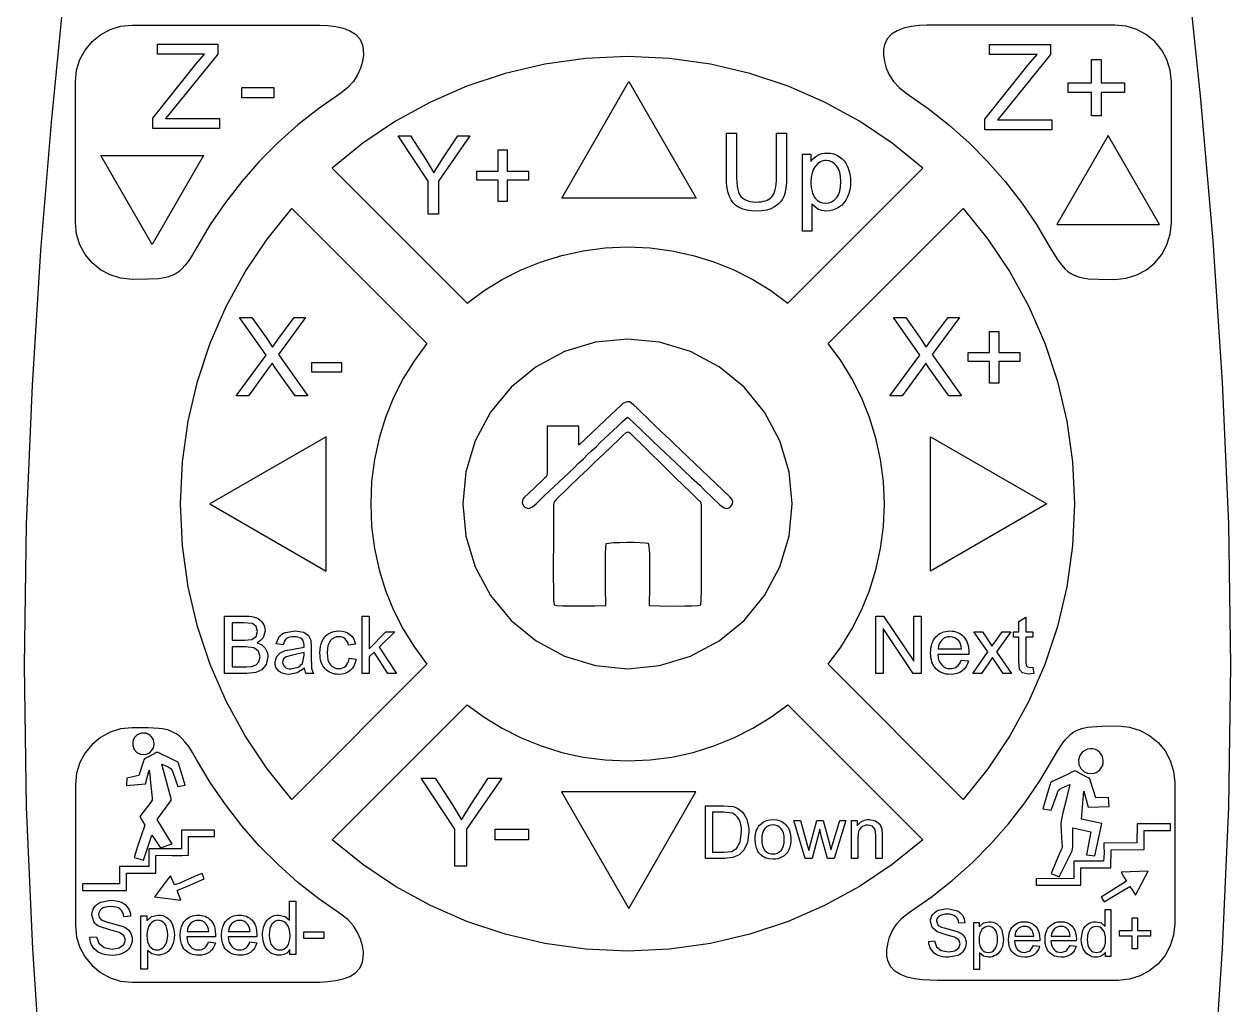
# Model space of a CAD drawing. Extents: x -39 to 30, y -68 to 61.
# Drawn here: x -38.9 to 30.1, y -23.1 to 32.9 of the extents above; entities that cross this region are included whole.
import ezdxf

# ---------------------------------------------------------------- set-up
doc = ezdxf.new("R2010")
doc.units = 0
doc.layers.add('LAYER_1', color=7, linetype='CONTINUOUS')

msp = doc.modelspace()

# ---------------------------------------------------------------- linework, layer by layer
at = {"layer": 'LAYER_1', "color": 250}
for points in [[(29.056, -27.9886), (29.5985, -19.8948), (29.9477, -11.8011), (30.0712, -3.7074), (29.9477, 4.3863), (29.5985, 12.4801), (29.056, 20.5738), (28.3524, 28.6676), (27.5199, 36.7614)], [(-36.7132, 34.1267), (-37.3819, 27.3186), (-37.9861, 20.0048), (-38.4776, 12.3115), (-38.8079, 4.3653), (-38.9288, -3.7074), (-38.8053, -11.8011), (-38.4561, -19.8948), (-37.9136, -27.9886)]]:
    msp.add_lwpolyline(points, dxfattribs=at)
at = {"layer": 'LAYER_1', "color": 140}
for points in [[(-32.761, 18.3622), (-33.4101, 18.4281), (-34.0157, 18.6171), (-34.5644, 18.9159), (-35.0431, 19.3113), (-35.4385, 19.79), (-35.7373, 20.3387), (-35.9263, 20.9442), (-35.9922, 21.5933), (-35.9922, 29.6653), (-35.9263, 30.3144), (-35.7373, 30.9199), (-35.4385, 31.4686), (-35.0431, 31.9473), (-34.5644, 32.3427), (-34.0157, 32.6415), (-33.4101, 32.8305), (-32.761, 32.8964), (-22.4567, 32.8964), (-22.014, 32.8893), (-21.5612, 32.8618), (-21.1153, 32.805), (-20.6932, 32.7096), (-20.3118, 32.5666), (-19.9882, 32.3669), (-19.7391, 32.1014), (-19.5815, 31.7609), (-19.535, 31.4915), (-19.5328, 31.1703), (-19.5815, 30.8125), (-19.6877, 30.4332), (-19.8581, 30.0475), (-20.0994, 29.6706), (-20.418, 29.3176), (-20.8207, 29.0035), (-22.0759, 28.1345), (-23.2735, 27.1918), (-24.4102, 26.1788), (-25.4827, 25.0988), (-26.4877, 23.9549), (-27.422, 22.7506), (-28.2824, 21.4889), (-29.0655, 20.1733), (-29.3028, 19.7669), (-29.5198, 19.4379), (-29.7187, 19.1768), (-29.9023, 18.974), (-30.0729, 18.82), (-30.2332, 18.7053), (-30.3855, 18.6205), (-30.5324, 18.5559), (-30.6777, 18.5036), (-30.8337, 18.4611), (-31.0141, 18.4274), (-31.2326, 18.4017), (-31.8385, 18.371), (-32.761, 18.3622)], [(23.4401, 18.3622), (24.0892, 18.4281), (24.6947, 18.6171), (25.2435, 18.9159), (25.7222, 19.3113), (26.1175, 19.79), (26.4163, 20.3387), (26.6054, 20.9442), (26.6713, 21.5933), (26.6713, 29.6653), (26.6054, 30.3144), (26.4163, 30.9199), (26.1175, 31.4686), (25.7222, 31.9473), (25.2435, 32.3427), (24.6947, 32.6415), (24.0892, 32.8305), (23.4401, 32.8964), (13.1358, 32.8964), (12.693, 32.8893), (12.2402, 32.8618), (11.7943, 32.805), (11.3723, 32.7096), (10.9909, 32.5666), (10.6672, 32.3669), (10.4182, 32.1014), (10.2606, 31.7609), (10.2141, 31.4915), (10.2119, 31.1703), (10.2605, 30.8125), (10.3668, 30.4332), (10.5372, 30.0475), (10.7784, 29.6706), (11.0971, 29.3176), (11.4998, 29.0035), (12.755, 28.1345), (13.9526, 27.1918), (15.0893, 26.1788), (16.1618, 25.0988), (17.1668, 23.9549), (18.1011, 22.7506), (18.9615, 21.4889), (19.7446, 20.1733), (19.9819, 19.7669), (20.1989, 19.4379), (20.3978, 19.1768), (20.5814, 18.974), (20.752, 18.82), (20.9123, 18.7053), (21.0646, 18.6205), (21.2115, 18.5559), (21.3568, 18.5036), (21.5128, 18.4611), (21.6932, 18.4274), (21.9117, 18.4017), (22.5176, 18.371), (23.4401, 18.3622)], [(4.7391, 17.0072), (12.4586, 24.7267), (10.7055, 26.1388), (8.8304, 27.3949), (6.8432, 28.4848), (4.7538, 29.3988), (2.5721, 30.127), (0.3081, 30.6593), (-2.0284, 30.986), (-4.4275, 31.0971), (-6.8266, 30.986), (-9.1631, 30.6593), (-11.4271, 30.127), (-13.6088, 29.3988), (-15.6981, 28.4848), (-17.6853, 27.3949), (-19.5605, 26.1388), (-21.3136, 24.7267), (-13.5941, 17.0072), (-12.6211, 17.7222), (-11.5896, 18.3568), (-10.504, 18.9065), (-9.369, 19.3666), (-8.1893, 19.7325), (-6.9693, 19.9995), (-5.7139, 20.1631), (-4.4275, 20.2187), (-3.1411, 20.1631), (-1.8857, 19.9995), (-0.6658, 19.7324), (0.514, 19.3666), (1.6489, 18.9065), (2.7345, 18.3568), (3.7661, 17.7222), (4.7391, 17.0072)], [(-23.6213, 22.4191), (-15.9018, 14.6996), (-16.6167, 13.7266), (-17.2514, 12.695), (-17.801, 11.6094), (-18.2611, 10.4744), (-18.627, 9.2947), (-18.8941, 8.0748), (-19.0577, 6.8194), (-19.1133, 5.533), (-19.0577, 4.2466), (-18.8941, 2.9912), (-18.627, 1.7712), (-18.2612, 0.5915), (-17.8011, -0.5435), (-17.2514, -1.6291), (-16.6168, -2.6606), (-15.9018, -3.6336), (-23.6213, -11.3532), (-25.0334, -9.6), (-26.2895, -7.7249), (-27.3794, -5.7377), (-28.2934, -3.6483), (-29.0216, -1.4666), (-29.5539, 0.7974), (-29.8806, 3.1339), (-29.9917, 5.533), (-29.8806, 7.932), (-29.5539, 10.2685), (-29.0216, 12.5325), (-28.2934, 14.7142), (-27.3794, 16.8036), (-26.2895, 18.7908), (-25.0334, 20.666), (-23.6213, 22.4191)], [(7.0467, 14.6996), (14.7662, 22.4191), (16.1784, 20.666), (17.4344, 18.7908), (18.5244, 16.8036), (19.4384, 14.7142), (20.1665, 12.5326), (20.6988, 10.2686), (21.0255, 7.9321), (21.1366, 5.533), (21.0255, 3.1339), (20.6988, 0.7974), (20.1665, -1.4666), (19.4384, -3.6483), (18.5244, -5.7377), (17.4344, -7.7249), (16.1784, -9.6001), (14.7662, -11.3532), (7.0467, -3.6336), (7.7617, -2.6606), (8.3963, -1.6291), (8.946, -0.5435), (9.4061, 0.5915), (9.7719, 1.7712), (10.039, 2.9912), (10.2026, 4.2466), (10.2582, 5.533), (10.2026, 6.8194), (10.039, 8.0748), (9.772, 9.2947), (9.4061, 10.4744), (8.946, 11.6094), (8.3963, 12.695), (7.7617, 13.7266), (7.0467, 14.6996)], [(-21.3136, -13.6608), (-13.5941, -5.9413), (-12.6211, -6.6563), (-11.5896, -7.2909), (-10.504, -7.8406), (-9.369, -8.3007), (-8.1893, -8.6665), (-6.9693, -8.9336), (-5.7139, -9.0972), (-4.4275, -9.1528), (-3.1411, -9.0972), (-1.8857, -8.9336), (-0.6658, -8.6665), (0.514, -8.3007), (1.6489, -7.8406), (2.7345, -7.2909), (3.7661, -6.6563), (4.7391, -5.9413), (12.4586, -13.6608), (10.7055, -15.0729), (8.8303, -16.329), (6.8431, -17.4189), (4.7538, -18.3329), (2.5721, -19.0611), (0.3081, -19.5934), (-2.0284, -19.9201), (-4.4275, -20.0312), (-6.8266, -19.9201), (-9.1631, -19.5934), (-11.4271, -19.0611), (-13.6088, -18.3329), (-15.6982, -17.4189), (-17.6854, -16.329), (-19.5605, -15.0729), (-21.3136, -13.6608)]]:
    msp.add_lwpolyline(points, close=True, dxfattribs=at)
at = {"layer": 'LAYER_1'}
for points in [[(-31.5773, 26.9839), (-31.5773, 27.5728), (-29.1091, 30.6626), (-28.6076, 31.2381), (-31.2946, 31.2381), (-31.2946, 31.8036), (-27.8481, 31.8036), (-27.8481, 31.2381), (-30.5552, 27.8948), (-30.8447, 27.5493), (-27.7673, 27.5493), (-27.7673, 26.9839), (-31.5773, 26.9839)], [(15.9939, 26.9145), (15.9939, 27.5096), (18.4877, 30.6314), (18.9944, 31.2129), (16.2795, 31.2129), (16.2795, 31.7842), (19.7618, 31.7842), (19.7618, 31.2129), (17.0266, 27.8349), (16.7341, 27.4858), (19.8434, 27.4858), (19.8434, 26.9145), (15.9939, 26.9145)], [(22.0961, 27.7034), (22.0961, 29.0365), (20.7699, 29.0365), (20.7699, 29.5942), (22.0961, 29.5942), (22.0961, 30.9205), (22.6607, 30.9205), (22.6607, 29.5942), (23.9869, 29.5942), (23.9869, 29.0365), (22.6607, 29.0365), (22.6607, 27.7034), (22.0961, 27.7034)], [(-8.1888, 23.0122), (-4.3466, 29.6713), (-0.5074, 23.0122), (-8.1888, 23.0122)], [(-26.4761, 28.7273), (-26.4761, 29.3197), (-24.6452, 29.3197), (-24.6452, 28.7273), (-26.4761, 28.7273)], [(25.9972, 21.4932), (23.0621, 26.5801), (20.1294, 21.4932), (25.9972, 21.4932)], [(-28.6769, 25.4498), (-31.612, 20.3629), (-34.5447, 25.4498), (-28.6769, 25.4498)], [(-21.6514, 9.3736), (-28.3105, 5.5315), (-21.6514, 1.6923), (-21.6514, 9.3736)], [(12.8937, 9.3736), (19.5527, 5.5315), (12.8937, 1.6923), (12.8937, 9.3736)], [(-8.1992, -10.921), (-4.357, -17.58), (-0.5178, -10.921), (-8.1992, -10.921)]]:
    msp.add_lwpolyline(points, close=True, dxfattribs=at)
at = {"layer": 'LAYER_1', "color": 250}
for points in [[(-15.8243, 22.0862), (-15.8243, 23.982), (-17.5493, 26.5611), (-16.8368, 26.5611), (-15.9524, 25.207), (-15.4952, 24.4539), (-15.0004, 25.2424), (-14.1337, 26.5611), (-13.4431, 26.5611), (-15.2306, 23.982), (-15.2306, 22.0862), (-15.8243, 22.0862)], [(4.0885, 26.7192), (4.67, 26.7192), (4.67, 24.1881), (4.6606, 23.8746), (4.6326, 23.5952), (4.5861, 23.3498), (4.5211, 23.1384), (4.4312, 22.9537), (4.3114, 22.7867), (4.1618, 22.6377), (3.9824, 22.5069), (3.7724, 22.4004), (3.5322, 22.3241), (3.2615, 22.2783), (2.9602, 22.263), (2.6672, 22.2762), (2.4019, 22.3159), (2.1646, 22.3822), (1.9553, 22.4752), (1.7736, 22.5933), (1.6201, 22.7349), (1.4947, 22.9002), (1.3973, 23.0894), (1.3242, 23.309), (1.272, 23.5653), (1.2405, 23.8583), (1.23, 24.1881), (1.23, 26.7192), (1.8115, 26.7192), (1.8115, 24.1892), (1.8182, 23.9224), (1.8382, 23.693), (1.8713, 23.5013), (1.9176, 23.3475), (1.9798, 23.2197), (2.0609, 23.1075), (2.1612, 23.0109), (2.2808, 22.9302), (2.4166, 22.8659), (2.5668, 22.82), (2.7314, 22.7925), (2.9102, 22.7833), (3.0637, 22.7878), (3.2057, 22.8015), (3.3364, 22.8242), (3.4556, 22.8559), (3.5634, 22.8967), (3.6598, 22.9465), (3.7447, 23.0053), (3.8182, 23.0731), (3.8816, 23.1541), (3.9366, 23.2518), (3.983, 23.3662), (4.021, 23.4972), (4.0506, 23.6451), (4.0716, 23.8097), (4.0843, 23.991), (4.0885, 24.1892), (4.0885, 26.7192)], [(-11.8296, 22.8112), (-11.8296, 24.0362), (-13.0483, 24.0362), (-13.0483, 24.5487), (-11.8296, 24.5487), (-11.8296, 25.7674), (-11.3108, 25.7674), (-11.3108, 24.5487), (-10.0921, 24.5487), (-10.0921, 24.0362), (-11.3108, 24.0362), (-11.3108, 22.8112), (-11.8296, 22.8112)], [(5.5709, 21.1184), (5.5709, 25.5134), (6.0606, 25.5134), (6.0606, 25.0961), (6.1499, 25.2095), (6.245, 25.3079), (6.3458, 25.3912), (6.4523, 25.4593), (6.5669, 25.5123), (6.6932, 25.5502), (6.8312, 25.5731), (6.9808, 25.5807), (7.1782, 25.5677), (7.3635, 25.5285), (7.5367, 25.4632), (7.698, 25.3715), (7.8438, 25.2566), (7.9705, 25.1201), (8.0783, 24.9621), (8.1673, 24.7829), (8.2363, 24.588), (8.2857, 24.384), (8.3155, 24.1709), (8.3254, 23.9484), (8.3145, 23.7118), (8.2818, 23.487), (8.2272, 23.2741), (8.1509, 23.0731), (8.0537, 22.89), (7.9367, 22.7295), (7.7997, 22.5916), (7.6429, 22.4763), (7.4746, 22.3858), (7.3018, 22.3211), (7.1245, 22.2822), (6.943, 22.2692), (6.8118, 22.2763), (6.6876, 22.2975), (6.5705, 22.3329), (6.4605, 22.3824), (6.1095, 22.6681), (6.1095, 21.1184), (5.5709, 21.1184)], [(6.0606, 23.9055), (6.0761, 23.6201), (6.1224, 23.3745), (6.1572, 23.2666), (6.1996, 23.1687), (6.2497, 23.0807), (6.3075, 23.0027), (6.4379, 22.8747), (6.5814, 22.7832), (6.7378, 22.7282), (6.9073, 22.7099), (7.0799, 22.7288), (7.2394, 22.7857), (7.3859, 22.8803), (7.5194, 23.0129), (7.5793, 23.0938), (7.6311, 23.1851), (7.675, 23.2867), (7.7109, 23.3987), (7.7586, 23.6537), (7.7745, 23.9504), (7.759, 24.2343), (7.7124, 24.48), (7.6774, 24.5886), (7.6346, 24.6877), (7.584, 24.7773), (7.5256, 24.8574), (7.3949, 24.9892), (7.2523, 25.0832), (7.0976, 25.1395), (6.9308, 25.1583), (6.8464, 25.1533), (6.7644, 25.1382), (6.6849, 25.1132), (6.6079, 25.0781), (6.4614, 24.978), (6.3248, 24.838), (6.2628, 24.7532), (6.2091, 24.6593), (6.1636, 24.5564), (6.1265, 24.4445), (6.0771, 24.1932), (6.0606, 23.9055)], [(-26.813, 11.7122), (-25.0839, 14.034), (-26.6068, 16.1871), (-25.9016, 16.1871), (-25.086, 15.0424), (-24.7308, 14.4976), (-24.3745, 14.9965), (-23.4808, 16.1871), (-22.8318, 16.1871), (-24.386, 14.0601), (-22.7131, 11.7122), (-23.4402, 11.7122), (-24.5693, 13.308), (-24.7526, 13.5788), (-24.9672, 13.2643), (-26.1016, 11.7122), (-26.813, 11.7122)], [(10.5658, 11.7122), (12.2949, 14.034), (10.772, 16.1871), (11.4772, 16.1871), (12.2928, 15.0424), (12.648, 14.4976), (13.0043, 14.9965), (13.898, 16.1871), (14.547, 16.1871), (12.9928, 14.0601), (14.6657, 11.7122), (13.9386, 11.7122), (12.8095, 13.308), (12.6262, 13.5788), (12.4116, 13.2643), (11.2772, 11.7122), (10.5658, 11.7122)], [(16.2761, 12.4372), (16.2761, 13.6622), (15.0574, 13.6622), (15.0574, 14.1747), (16.2761, 14.1747), (16.2761, 15.3934), (16.7949, 15.3934), (16.7949, 14.1747), (18.0136, 14.1747), (18.0136, 13.6622), (16.7949, 13.6622), (16.7949, 12.4372), (16.2761, 12.4372)], [(-22.4777, 13.0559), (-22.4777, 13.6059), (-20.7777, 13.6059), (-20.7777, 13.0559), (-22.4777, 13.0559)], [(-27.4706, -4.1586), (-27.4706, -0.8766), (-26.2391, -0.8766), (-26.0605, -0.8828), (-25.9004, -0.9013), (-25.7587, -0.9323), (-25.6355, -0.9759), (-25.5283, -1.0325), (-25.4333, -1.1026), (-25.3507, -1.1861), (-25.2803, -1.283), (-25.2237, -1.3874), (-25.1834, -1.4944), (-25.1592, -1.604), (-25.1512, -1.7162), (-25.265, -2.1119), (-25.329, -2.2003), (-25.4077, -2.2798), (-25.5009, -2.3505), (-25.6088, -2.4122), (-25.4685, -2.4634), (-25.3454, -2.5302), (-25.2396, -2.6124), (-25.1512, -2.7101), (-25.081, -2.8198), (-25.0308, -2.9392), (-25.0007, -3.0682), (-24.9907, -3.2067), (-25.0885, -3.636), (-25.3292, -3.9416), (-25.6882, -4.1036), (-26.2184, -4.1586), (-27.4706, -4.1586)], [(-27.0351, -2.2563), (-26.3254, -2.2563), (-25.9113, -2.2181), (-25.6615, -2.0539), (-25.5775, -1.7666), (-25.6562, -1.4786), (-25.88, -1.3075), (-26.3789, -1.2616), (-27.0351, -1.2616), (-27.0351, -2.2563)], [(-19.6024, -4.1586), (-19.6024, -0.8766), (-19.1991, -0.8766), (-19.1991, -2.746), (-18.2456, -1.7796), (-17.7246, -1.7796), (-18.6322, -2.6635), (-17.6329, -4.1586), (-18.1295, -4.1586), (-18.9195, -2.9431), (-19.1991, -3.2151), (-19.1991, -4.1586), (-19.6024, -4.1586)], [(9.7716, -4.1586), (9.7716, -0.8766), (10.2177, -0.8766), (11.9397, -3.4527), (11.9397, -0.8766), (12.3568, -0.8766), (12.3568, -4.1586), (11.9107, -4.1586), (10.1887, -1.5825), (10.1887, -4.1586), (9.7716, -4.1586)], [(18.7528, -3.7988), (18.8078, -4.1548), (18.5045, -4.1907), (18.1646, -4.1212), (17.995, -3.9386), (17.9461, -3.4619), (17.9461, -2.0913), (17.6481, -2.0913), (17.6481, -1.7796), (17.9461, -1.7796), (17.9461, -1.1914), (18.3495, -0.9492), (18.3495, -1.7796), (18.7528, -1.7796), (18.7528, -2.0913), (18.3495, -2.0913), (18.3495, -3.4848), (18.3709, -3.7071), (18.4396, -3.7858), (18.5771, -3.8148), (18.7528, -3.7988)], [(-22.8914, -3.8607), (-23.3238, -4.1303), (-23.7692, -4.209), (-23.9538, -4.1971), (-24.1158, -4.1614), (-24.2552, -4.1017), (-24.3719, -4.018), (-24.4642, -3.9162), (-24.5301, -3.801), (-24.5696, -3.6724), (-24.5828, -3.5306), (-24.5033, -3.212), (-24.2948, -2.9813), (-24.0045, -2.8492), (-23.6454, -2.7888), (-22.9257, -2.6505), (-22.9234, -2.5459), (-22.9306, -2.4323), (-22.9521, -2.3367), (-22.9879, -2.2592), (-23.038, -2.1998), (-23.1248, -2.1402), (-23.2305, -2.0977), (-23.3549, -2.0723), (-23.498, -2.0638), (-23.6313, -2.0701), (-23.746, -2.0889), (-23.8418, -2.1202), (-23.9189, -2.1639), (-23.9825, -2.2233), (-24.0371, -2.3021), (-24.0828, -2.4001), (-24.1198, -2.5176), (-24.514, -2.4626), (-24.3368, -2.0531), (-24.268, -1.9797), (-24.1855, -1.9154), (-24.0892, -1.86), (-23.9792, -1.8132), (-23.4384, -1.7292), (-22.9418, -1.801), (-22.6614, -1.9813), (-22.5354, -2.2563), (-22.5155, -2.6268), (-22.5155, -3.1616), (-22.4903, -3.8713), (-22.3917, -4.1586), (-22.8134, -4.1586), (-22.8914, -3.8607)], [(-20.342, -3.2877), (-19.9478, -3.3427), (-19.9929, -3.535), (-20.0631, -3.705), (-20.1585, -3.853), (-20.2793, -3.9791), (-20.4205, -4.0798), (-20.5771, -4.1516), (-20.7488, -4.1947), (-20.9356, -4.209), (-21.0544, -4.204), (-21.1672, -4.1891), (-21.274, -4.1642), (-21.3749, -4.1294), (-21.4698, -4.0845), (-21.5588, -4.0298), (-21.6417, -3.9651), (-21.7186, -3.8904), (-21.7882, -3.8065), (-21.8484, -3.714), (-21.8994, -3.6128), (-21.941, -3.5031), (-21.9734, -3.3848), (-21.9965, -3.2579), (-22.0104, -3.1224), (-22.015, -2.9783), (-22.007, -2.7919), (-21.9831, -2.6177), (-21.9432, -2.4555), (-21.8875, -2.3052), (-21.8156, -2.1703), (-21.727, -2.0533), (-21.6216, -1.9544), (-21.4994, -1.8736), (-21.3665, -1.8104), (-21.2277, -1.7653), (-21.0831, -1.7382), (-20.9325, -1.7292), (-20.7481, -1.7414), (-20.581, -1.778), (-20.4315, -1.8391), (-20.2999, -1.9248), (-20.1878, -2.0331), (-20.0978, -2.1619), (-20.03, -2.3112), (-19.9844, -2.4809), (-20.374, -2.5405), (-20.4074, -2.4282), (-20.4516, -2.3307), (-20.5066, -2.248), (-20.5727, -2.1799), (-20.6475, -2.1272), (-20.7297, -2.0895), (-20.8194, -2.0668), (-20.9165, -2.0592), (-21.0618, -2.0728), (-21.1928, -2.1137), (-21.3096, -2.1817), (-21.4123, -2.277), (-21.4955, -2.4021), (-21.555, -2.5586), (-21.5906, -2.7468), (-21.6025, -2.9668), (-21.591, -3.1899), (-21.5567, -3.38), (-21.4994, -3.5374), (-21.4192, -3.662), (-21.3201, -3.7568), (-21.2072, -3.8247), (-21.0805, -3.8654), (-20.9401, -3.879), (-20.8259, -3.87), (-20.7218, -3.8428), (-20.6277, -3.7975), (-20.5436, -3.7338), (-20.4713, -3.6518), (-20.4136, -3.55), (-20.3705, -3.4286), (-20.342, -3.2877)], [(14.6587, -3.3885), (15.0758, -3.4435), (15.0165, -3.6151), (14.9361, -3.7665), (14.8346, -3.8975), (14.7122, -4.0081), (14.5701, -4.0959), (14.4095, -4.1587), (14.2305, -4.1964), (14.033, -4.209), (13.9063, -4.204), (13.7863, -4.189), (13.6731, -4.1639), (13.5666, -4.1288), (13.4668, -4.0837), (13.3738, -4.0286), (13.2875, -3.9634), (13.2079, -3.8882), (13.1365, -3.8042), (13.0746, -3.712), (13.0222, -3.6117), (12.9793, -3.5033), (12.946, -3.3868), (12.9222, -3.2623), (12.9079, -3.1297), (12.9031, -2.989), (12.9079, -2.8436), (12.9223, -2.7065), (12.9463, -2.5778), (12.98, -2.4575), (13.0233, -2.3455), (13.0762, -2.2419), (13.1388, -2.1467), (13.211, -2.06), (13.2909, -1.9824), (13.3766, -1.9152), (13.468, -1.8583), (13.5651, -1.8118), (13.6679, -1.7756), (13.7765, -1.7498), (13.8908, -1.7344), (14.0109, -1.7292), (14.1271, -1.7343), (14.2378, -1.7494), (14.3431, -1.7747), (14.4429, -1.8101), (14.5373, -1.8556), (14.6262, -1.9113), (14.7097, -1.9771), (14.7878, -2.0531), (14.8584, -2.1383), (14.9197, -2.2317), (14.9716, -2.3334), (15.014, -2.4433), (15.0471, -2.5615), (15.0707, -2.6878), (15.0849, -2.8225), (15.0896, -2.9653), (15.0873, -3.0722), (13.3156, -3.0722), (13.338, -3.2563), (13.3823, -3.4176), (13.4487, -3.5559), (13.5372, -3.6712), (13.6426, -3.762), (13.7605, -3.827), (13.8906, -3.866), (14.033, -3.879), (14.1396, -3.8717), (14.2381, -3.8498), (14.3283, -3.8132), (14.4104, -3.7621), (14.4848, -3.6949), (14.5509, -3.6103), (14.6089, -3.5081), (14.6587, -3.3885)], [(13.3386, -2.7422), (14.6633, -2.7422), (14.6438, -2.6015), (14.6119, -2.4797), (14.5677, -2.3766), (14.5113, -2.2922), (14.4083, -2.1904), (14.2909, -2.1175), (14.1591, -2.0738), (14.0131, -2.0592), (13.8801, -2.0708), (13.7581, -2.1056), (13.6471, -2.1637), (13.5471, -2.2449), (13.4636, -2.3456), (13.401, -2.462), (13.3593, -2.5942), (13.3386, -2.7422)], [(15.3104, -4.1586), (16.179, -2.9263), (15.3746, -1.7796), (15.8704, -1.7796), (16.2463, -2.3411), (16.4098, -2.5993), (16.5923, -2.3404), (16.9881, -1.7796), (17.4808, -1.7796), (16.6718, -2.9263), (17.5335, -4.1586), (17.0431, -4.1586), (16.5511, -3.4252), (16.4388, -3.2487), (15.8032, -4.1586), (15.3104, -4.1586)], [(-27.0351, -3.7736), (-26.2177, -3.7736), (-25.9213, -3.7575), (-25.6707, -3.6681), (-25.5049, -3.4848), (-25.44, -3.2075), (-25.5347, -2.8874), (-25.796, -2.6964), (-26.2757, -2.6414), (-27.0351, -2.6414), (-27.0351, -3.7736)], [(-22.9234, -2.9668), (-23.5835, -3.1181), (-23.9365, -3.1983), (-24.0954, -3.3282), (-24.1519, -3.5192), (-24.1443, -3.5957), (-24.1214, -3.6657), (-24.0833, -3.7291), (-24.0297, -3.7858), (-23.9613, -3.8325), (-23.879, -3.8659), (-23.7825, -3.886), (-23.6721, -3.8927), (-23.2573, -3.7911), (-23.1727, -3.736), (-23.0999, -3.6715), (-23.0392, -3.5977), (-22.9907, -3.5146), (-22.9257, -3.1135), (-22.9234, -2.9668)], [(-14.2949, -15.1763), (-14.2949, -13.0456), (-16.2336, -10.147), (-15.4328, -10.147), (-14.4389, -11.6689), (-13.925, -12.5153), (-13.3689, -11.6291), (-12.3949, -10.147), (-11.6187, -10.147), (-13.6276, -13.0456), (-13.6276, -15.1763), (-14.2949, -15.1763)], [(0.0244, -14.7292), (0.0244, -11.7249), (1.0594, -11.7249), (1.5944, -11.7676), (1.7187, -11.8035), (1.8335, -11.8515), (1.9389, -11.9113), (2.0349, -11.983), (2.1464, -12.0906), (2.2427, -12.2119), (2.3239, -12.3471), (2.3902, -12.4963), (2.442, -12.6582), (2.4789, -12.8313), (2.501, -13.0156), (2.5084, -13.211), (2.4286, -13.8173), (2.2237, -14.2551), (1.9496, -14.5271), (1.5916, -14.6781), (1.1083, -14.7292), (0.0244, -14.7292)], [(0.423, -14.3767), (1.0636, -14.3767), (1.5293, -14.3215), (1.7986, -14.1656), (2.0181, -13.7844), (2.0972, -13.2047), (2.0875, -12.9823), (2.0585, -12.7872), (2.0101, -12.6193), (1.9426, -12.4788), (1.8613, -12.3624), (1.7716, -12.2669), (1.6735, -12.1924), (1.5671, -12.1389), (1.0531, -12.0774), (0.423, -12.0774), (0.423, -14.3767)], [(-11.9956, -13.6661), (-11.9956, -13.048), (-10.0851, -13.048), (-10.0851, -13.6661), (-11.9956, -13.6661)], [(2.8699, -13.6404), (2.8751, -13.4945), (2.8909, -13.3583), (2.9171, -13.232), (2.9539, -13.1154), (3.0012, -13.0085), (3.059, -12.9114), (3.1273, -12.8241), (3.2062, -12.7466), (3.3541, -12.6411), (3.5176, -12.5657), (3.6966, -12.5205), (3.8909, -12.5054), (4.1047, -12.5238), (4.2983, -12.5788), (4.3875, -12.6201), (4.4716, -12.6706), (4.5506, -12.7303), (4.6245, -12.7991), (4.6911, -12.8758), (4.7489, -12.9596), (4.7978, -13.0504), (4.8379, -13.1482), (4.8913, -13.3649), (4.9091, -13.6096), (4.9012, -13.8081), (4.8776, -13.9842), (4.8383, -14.1378), (4.7832, -14.269), (4.7131, -14.3825), (4.6285, -14.4825), (4.5295, -14.5692), (4.4161, -14.6425), (4.2931, -14.7007), (4.1645, -14.7423), (4.0304, -14.7671), (3.8909, -14.7754), (3.6732, -14.7571), (3.4775, -14.7024), (3.3879, -14.6613), (3.3037, -14.611), (3.225, -14.5516), (3.1517, -14.483), (3.0856, -14.4058), (3.0283, -14.3206), (2.9799, -14.2273), (2.9403, -14.1259), (2.8875, -13.8992), (2.8699, -13.6404)], [(3.2475, -13.6411), (3.2589, -13.8367), (3.2931, -14.006), (3.3501, -14.149), (3.43, -14.2656), (3.5276, -14.3564), (3.6368, -14.4214), (3.7579, -14.4603), (3.8909, -14.4733), (4.0225, -14.4603), (4.1427, -14.4213), (4.2515, -14.3561), (4.3489, -14.2649), (4.4288, -14.1469), (4.4858, -14.0016), (4.52, -13.829), (4.5314, -13.6292), (4.5199, -13.44), (4.4854, -13.2752), (4.4279, -13.135), (4.3475, -13.0194), (4.2501, -12.9285), (4.1415, -12.8636), (4.0217, -12.8247), (3.8909, -12.8117), (3.7579, -12.8246), (3.6368, -12.8632), (3.5276, -12.9276), (3.43, -13.018), (3.3501, -13.1344), (3.2931, -13.2771), (3.2589, -13.446), (3.2475, -13.6411)], [(5.7335, -14.7292), (5.0755, -12.5515), (5.4615, -12.5515), (5.8091, -13.8082), (5.9322, -14.276), (6.0447, -13.8271), (6.3895, -12.5515), (6.7678, -12.5515), (7.0958, -13.8159), (7.2028, -14.2306), (7.328, -13.8103), (7.7042, -12.5515), (8.063, -12.5515), (7.3797, -14.7292), (6.9979, -14.7292), (6.6524, -13.4264), (6.565, -13.0536), (6.1245, -14.7292), (5.7335, -14.7292)], [(8.372, -14.7292), (8.372, -12.5515), (8.7035, -12.5515), (8.7035, -12.8606), (8.7666, -12.7773), (8.8364, -12.7051), (8.9129, -12.6441), (8.9961, -12.5941), (9.0859, -12.5553), (9.1823, -12.5276), (9.2854, -12.5109), (9.3951, -12.5054), (9.7567, -12.576), (10.0035, -12.7613), (10.1182, -13.0334), (10.1385, -13.3921), (10.1385, -14.7292), (9.7693, -14.7292), (9.7693, -13.4061), (9.7266, -13.069), (9.5742, -12.8907), (9.3175, -12.8243), (9.2041, -12.8336), (9.0987, -12.8616), (9.0013, -12.9083), (8.9119, -12.9739), (8.8372, -13.0653), (8.7839, -13.1903), (8.7519, -13.349), (8.7413, -13.5411), (8.7413, -14.7292), (8.372, -14.7292)], [(-35.1704, -19.2352), (-34.7921, -19.2012), (-34.6667, -19.5781), (-34.3606, -19.8162), (-33.8936, -19.9069), (-33.4869, -19.8382), (-33.2248, -19.649), (-33.1383, -19.3882), (-33.2212, -19.1388), (-33.4954, -18.9596), (-34.0375, -18.8115), (-34.6249, -18.6216), (-34.7268, -18.5608), (-34.8147, -18.4931), (-34.8886, -18.4186), (-34.9487, -18.3375), (-35.0557, -17.9584), (-35.0475, -17.8445), (-35.0228, -17.7347), (-34.9818, -17.6288), (-34.9246, -17.5269), (-34.8518, -17.4326), (-34.7639, -17.3504), (-34.6609, -17.2803), (-34.5427, -17.2222), (-33.9843, -17.1181), (-33.8202, -17.1249), (-33.6661, -17.1453), (-33.5219, -17.1794), (-33.3877, -17.2272), (-33.2661, -17.2879), (-33.1593, -17.3616), (-33.0673, -17.4483), (-32.9902, -17.5481), (-32.9287, -17.6574), (-32.8833, -17.7739), (-32.854, -17.8974), (-32.8407, -18.0278), (-33.2276, -18.0576), (-33.2523, -17.9224), (-33.2956, -17.8047), (-33.3575, -17.7047), (-33.438, -17.6225), (-33.5386, -17.558), (-33.6606, -17.512), (-33.804, -17.4844), (-33.9687, -17.4752), (-34.1392, -17.4836), (-34.2848, -17.5087), (-34.4057, -17.5505), (-34.5016, -17.6091), (-34.5746, -17.6795), (-34.6269, -17.7569), (-34.6583, -17.8411), (-34.6688, -17.9322), (-34.6614, -18.0104), (-34.6391, -18.0815), (-34.6021, -18.1454), (-34.5505, -18.2021), (-34.4687, -18.2552), (-34.3404, -18.3092), (-34.1652, -18.3639), (-33.9432, -18.419), (-33.2694, -18.6131), (-33.1456, -18.6782), (-33.039, -18.7514), (-32.9496, -18.8329), (-32.8776, -18.9227), (-32.8223, -19.0198), (-32.7829, -19.1241), (-32.7593, -19.2356), (-32.7515, -19.3542), (-32.7601, -19.474), (-32.7861, -19.5899), (-32.8295, -19.7023), (-32.8903, -19.8113), (-32.9674, -19.9126), (-33.0595, -20.002), (-33.1667, -20.0795), (-33.2892, -20.145), (-33.4234, -20.197), (-33.5657, -20.2342), (-33.7163, -20.2566), (-33.8752, -20.264), (-34.073, -20.2564), (-34.2541, -20.2338), (-34.4184, -20.1962), (-34.566, -20.1436), (-34.6981, -20.0759), (-34.8149, -19.9931), (-34.9166, -19.8949), (-35.0032, -19.7815), (-35.0734, -19.6569), (-35.1246, -19.5243), (-35.1569, -19.3838), (-35.1704, -19.2352)], [(-23.7324, -20.213), (-23.7324, -19.9331), (-23.7878, -20.0096), (-23.8495, -20.0759), (-23.9173, -20.1321), (-23.9912, -20.178), (-24.0714, -20.2138), (-24.1577, -20.2393), (-24.2502, -20.2547), (-24.3489, -20.2598), (-24.478, -20.2508), (-24.6017, -20.2236), (-24.72, -20.1782), (-24.8328, -20.1145), (-24.9371, -20.0349), (-25.029, -19.9409), (-25.1085, -19.8325), (-25.1757, -19.7099), (-25.2287, -19.5749), (-25.2666, -19.4303), (-25.2893, -19.276), (-25.2969, -19.1119), (-25.29, -18.951), (-25.2694, -18.7978), (-25.2351, -18.6521), (-25.1871, -18.5139), (-25.125, -18.3877), (-25.0494, -18.2771), (-24.96, -18.1821), (-24.8569, -18.1029), (-24.744, -18.0402), (-24.6244, -17.9955), (-24.4983, -17.9687), (-24.3659, -17.9598), (-24.0109, -18.0441), (-23.7579, -18.2638), (-23.7579, -17.1691), (-23.3838, -17.1691), (-23.3838, -20.213), (-23.7324, -20.213)], [(12.7965, -19.4672), (13.1307, -19.4371), (13.2415, -19.7701), (13.5119, -19.9805), (13.9244, -20.0606), (14.2837, -19.9999), (14.5153, -19.8327), (14.5917, -19.6024), (14.5185, -19.3821), (14.2762, -19.2237), (13.7974, -19.0929), (13.2784, -18.9251), (12.9924, -18.6741), (12.8979, -18.3392), (12.9052, -18.2386), (12.9269, -18.1416), (12.9631, -18.048), (13.0137, -17.958), (13.078, -17.8747), (13.1556, -17.8021), (13.2466, -17.7402), (13.3511, -17.6889), (13.8443, -17.5969), (14.3714, -17.6932), (14.4789, -17.7469), (14.5732, -17.812), (14.6544, -17.8887), (14.7225, -17.9768), (14.7768, -18.0734), (14.8169, -18.1763), (14.8428, -18.2853), (14.8546, -18.4006), (14.5128, -18.4269), (14.491, -18.3074), (14.4527, -18.2035), (14.398, -18.1151), (14.3269, -18.0425), (14.2381, -17.9855), (14.1303, -17.9448), (14.0036, -17.9204), (13.8581, -17.9123), (13.7075, -17.9197), (13.5788, -17.9419), (13.4721, -17.9789), (13.3874, -18.0306), (13.3228, -18.0928), (13.2766, -18.1611), (13.2489, -18.2355), (13.2396, -18.3161), (13.3442, -18.5546), (13.4164, -18.6015), (13.5298, -18.6492), (13.6845, -18.6974), (13.8806, -18.7461), (14.4759, -18.9176), (14.5852, -18.9751), (14.6794, -19.0398), (14.7584, -19.1118), (14.822, -19.1911), (14.8709, -19.2769), (14.9057, -19.3691), (14.9266, -19.4675), (14.9335, -19.5723), (14.9259, -19.6781), (14.9029, -19.7805), (14.8646, -19.8798), (14.8108, -19.9761), (14.7427, -20.0656), (14.6613, -20.1446), (14.5666, -20.213), (14.4584, -20.2709), (13.9407, -20.3761), (13.7659, -20.3694), (13.606, -20.3494), (13.4608, -20.3162), (13.3304, -20.2697), (13.2137, -20.2099), (13.1106, -20.1367), (13.0208, -20.05), (12.9442, -19.9498), (12.8822, -19.8397), (12.837, -19.7226), (12.8085, -19.5984), (12.7965, -19.4672)], [(22.9012, -20.331), (22.9012, -20.0837), (22.8522, -20.1513), (22.7978, -20.2099), (22.7379, -20.2595), (22.6726, -20.3001), (22.6018, -20.3317), (22.5256, -20.3542), (22.4439, -20.3678), (22.3567, -20.3723), (22.2426, -20.3643), (22.1333, -20.3403), (22.0287, -20.3002), (21.9291, -20.244), (21.837, -20.1737), (21.7558, -20.0907), (21.6856, -19.9949), (21.6262, -19.8866), (21.5793, -19.7673), (21.5459, -19.6396), (21.5258, -19.5032), (21.5191, -19.3583), (21.6162, -18.83), (21.671, -18.7185), (21.7379, -18.6207), (21.8168, -18.5368), (21.9079, -18.4669), (22.0076, -18.4115), (22.1132, -18.372), (22.2246, -18.3484), (22.3416, -18.3405), (22.6552, -18.415), (22.8787, -18.609), (22.8787, -17.6419), (23.2092, -17.6419), (23.2092, -20.331), (22.9012, -20.331)], [(-32.2498, -21.059), (-32.2498, -18.0066), (-31.9097, -18.0066), (-31.9097, -18.2964), (-31.6376, -18.0441), (-31.2706, -17.9598), (-31.1335, -17.9688), (-31.0048, -17.996), (-30.8845, -18.0414), (-30.7725, -18.1051), (-30.6713, -18.1849), (-30.5832, -18.2797), (-30.5084, -18.3894), (-30.4466, -18.5139), (-30.3986, -18.6493), (-30.3643, -18.791), (-30.3436, -18.939), (-30.3367, -19.0935), (-30.3443, -19.2578), (-30.367, -19.4139), (-30.4049, -19.5618), (-30.4579, -19.7014), (-30.5254, -19.8286), (-30.6067, -19.94), (-30.7018, -20.0358), (-30.8107, -20.1159), (-30.9276, -20.1788), (-31.0477, -20.2237), (-31.1708, -20.2508), (-31.2968, -20.2598), (-31.632, -20.1811), (-31.8757, -19.9827), (-31.8757, -21.059), (-32.2498, -21.059)], [(-31.9097, -19.1233), (-31.8989, -19.3215), (-31.8667, -19.4921), (-31.8131, -19.635), (-31.7382, -19.7503), (-31.6476, -19.8392), (-31.548, -19.9027), (-31.4393, -19.9409), (-31.3216, -19.9537), (-31.2018, -19.9405), (-31.091, -19.9011), (-30.9892, -19.8353), (-30.8965, -19.7432), (-30.8189, -19.6236), (-30.7635, -19.4753), (-30.7304, -19.2981), (-30.7193, -19.0921), (-30.7301, -18.8949), (-30.7624, -18.7243), (-30.8165, -18.5801), (-30.8922, -18.4622), (-30.983, -18.3707), (-31.082, -18.3054), (-31.1895, -18.2662), (-31.3053, -18.2532), (-31.4209, -18.2671), (-31.5296, -18.3089), (-31.6313, -18.3784), (-31.7262, -18.4756), (-31.8066, -18.5997), (-31.8639, -18.7489), (-31.8983, -18.9234), (-31.9097, -19.1233)], [(-28.3805, -19.4988), (-27.9936, -19.5498), (-28.0486, -19.7089), (-28.1232, -19.8493), (-28.2173, -19.9709), (-28.3309, -20.0734), (-28.4627, -20.1548), (-28.6115, -20.2131), (-28.7776, -20.2481), (-28.9608, -20.2598), (-29.0783, -20.2552), (-29.1895, -20.2412), (-29.2945, -20.218), (-29.3933, -20.1854), (-29.4858, -20.1436), (-29.5721, -20.0924), (-29.6522, -20.032), (-29.726, -19.9622), (-29.7923, -19.8843), (-29.8497, -19.7988), (-29.8983, -19.7058), (-29.938, -19.6052), (-29.991, -19.3817), (-30.0087, -19.1282), (-29.9909, -18.8662), (-29.9374, -18.6352), (-29.8973, -18.5314), (-29.8482, -18.4353), (-29.7902, -18.347), (-29.7232, -18.2666), (-29.6491, -18.1946), (-29.5696, -18.1323), (-29.4849, -18.0795), (-29.3948, -18.0364), (-29.2994, -18.0029), (-29.1987, -17.9789), (-29.0926, -17.9646), (-28.9813, -17.9598), (-28.8736, -17.9645), (-28.7709, -17.9785), (-28.6732, -18.002), (-28.5807, -18.0348), (-28.4931, -18.077), (-28.4106, -18.1287), (-28.3331, -18.1897), (-28.2607, -18.2602), (-28.1952, -18.3392), (-28.1384, -18.4259), (-28.0903, -18.5202), (-28.0509, -18.6222), (-27.9983, -18.8489), (-27.9808, -19.1062), (-27.983, -19.2054), (-29.6261, -19.2054), (-29.6053, -19.3761), (-29.5643, -19.5257), (-29.5027, -19.654), (-29.4206, -19.7609), (-29.3228, -19.8452), (-29.2135, -19.9054), (-29.0928, -19.9416), (-28.9608, -19.9537), (-28.8619, -19.9469), (-28.7706, -19.9266), (-28.6868, -19.8927), (-28.6107, -19.8453), (-28.5418, -19.783), (-28.4805, -19.7045), (-28.4267, -19.6097), (-28.3805, -19.4988)], [(-29.6048, -18.8993), (-28.3762, -18.8993), (-28.3943, -18.7688), (-28.4239, -18.6559), (-28.4649, -18.5603), (-28.5172, -18.482), (-28.6127, -18.3876), (-28.7216, -18.32), (-28.8438, -18.2794), (-28.9792, -18.2659), (-29.1026, -18.2767), (-29.2157, -18.309), (-29.3187, -18.3628), (-29.4114, -18.4381), (-29.4889, -18.5315), (-29.5469, -18.6395), (-29.5856, -18.7621), (-29.6048, -18.8993)], [(-26.0161, -19.4988), (-25.6292, -19.5498), (-25.6842, -19.7089), (-25.7588, -19.8493), (-25.8529, -19.9709), (-25.9665, -20.0734), (-26.0983, -20.1548), (-26.2471, -20.2131), (-26.4132, -20.2481), (-26.5964, -20.2598), (-26.7139, -20.2552), (-26.8251, -20.2412), (-26.9301, -20.218), (-27.0289, -20.1854), (-27.1214, -20.1436), (-27.2077, -20.0924), (-27.2878, -20.032), (-27.3616, -19.9622), (-27.4279, -19.8843), (-27.4853, -19.7988), (-27.5339, -19.7058), (-27.5736, -19.6052), (-27.6266, -19.3817), (-27.6443, -19.1282), (-27.6265, -18.8662), (-27.573, -18.6352), (-27.5329, -18.5314), (-27.4838, -18.4353), (-27.4258, -18.347), (-27.3588, -18.2666), (-27.2847, -18.1946), (-27.2052, -18.1323), (-27.1205, -18.0795), (-27.0304, -18.0364), (-26.935, -18.0029), (-26.8343, -17.9789), (-26.7282, -17.9646), (-26.6169, -17.9598), (-26.5092, -17.9645), (-26.4065, -17.9785), (-26.3088, -18.002), (-26.2163, -18.0348), (-26.1287, -18.077), (-26.0462, -18.1287), (-25.9687, -18.1897), (-25.8963, -18.2602), (-25.8308, -18.3392), (-25.774, -18.4259), (-25.7259, -18.5202), (-25.6865, -18.6222), (-25.6339, -18.8489), (-25.6164, -19.1062), (-25.6186, -19.2054), (-27.2617, -19.2054), (-27.2409, -19.3761), (-27.1999, -19.5257), (-27.1383, -19.654), (-27.0562, -19.7609), (-26.9584, -19.8452), (-26.8491, -19.9054), (-26.7284, -19.9416), (-26.5964, -19.9537), (-26.4975, -19.9469), (-26.4062, -19.9266), (-26.3224, -19.8927), (-26.2463, -19.8453), (-26.1774, -19.783), (-26.1161, -19.7045), (-26.0623, -19.6097), (-26.0161, -19.4988)], [(-27.2404, -18.8993), (-26.0118, -18.8993), (-26.0299, -18.7688), (-26.0595, -18.6559), (-26.1005, -18.5603), (-26.1528, -18.482), (-26.2483, -18.3876), (-26.3572, -18.32), (-26.4794, -18.2794), (-26.6148, -18.2659), (-26.7382, -18.2767), (-26.8513, -18.309), (-26.9543, -18.3628), (-27.047, -18.4381), (-27.1245, -18.5315), (-27.1825, -18.6395), (-27.2212, -18.7621), (-27.2404, -18.8993)], [(-24.9143, -19.1126), (-24.9031, -19.3107), (-24.8696, -19.482), (-24.8136, -19.6267), (-24.735, -19.7446), (-24.6416, -19.8362), (-24.5401, -19.9015), (-24.4304, -19.9407), (-24.3127, -19.9537), (-24.1946, -19.9412), (-24.0858, -19.9038), (-23.986, -19.8413), (-23.8954, -19.7539), (-23.8205, -19.6408), (-23.7669, -19.5015), (-23.7347, -19.3358), (-23.7239, -19.1438), (-23.7348, -18.9334), (-23.7676, -18.7528), (-23.8222, -18.6021), (-23.8989, -18.4813), (-23.9912, -18.3888), (-24.0939, -18.3229), (-24.2067, -18.2834), (-24.3297, -18.2702), (-24.4494, -18.2828), (-24.5588, -18.3208), (-24.658, -18.3841), (-24.7471, -18.4728), (-24.8201, -18.5889), (-24.8724, -18.7342), (-24.9038, -18.9088), (-24.9143, -19.1126)], [(15.3767, -21.0784), (15.3767, -18.3818), (15.6771, -18.3818), (15.6771, -18.6378), (15.9175, -18.415), (16.2417, -18.3405), (16.3628, -18.3485), (16.4765, -18.3725), (16.5828, -18.4126), (16.6818, -18.4688), (16.7712, -18.5393), (16.849, -18.6231), (16.9151, -18.72), (16.9697, -18.83), (17.0667, -19.342), (17.06, -19.4872), (17.04, -19.6251), (17.0065, -19.7557), (16.9597, -19.8791), (16.9001, -19.9914), (16.8282, -20.0899), (16.7442, -20.1745), (16.648, -20.2452), (16.5447, -20.3007), (16.4387, -20.3404), (16.3299, -20.3643), (16.2186, -20.3723), (15.9225, -20.3028), (15.7072, -20.1276), (15.7072, -21.0784), (15.3767, -21.0784)], [(15.6771, -19.3683), (15.6866, -19.5434), (15.7151, -19.6941), (15.7624, -19.8204), (15.8286, -19.9223), (15.9086, -20.0008), (15.9967, -20.0569), (16.0927, -20.0906), (16.1967, -20.1019), (16.3025, -20.0903), (16.4004, -20.0554), (16.4903, -19.9973), (16.5722, -19.916), (16.6408, -19.8104), (16.6897, -19.6793), (16.719, -19.5228), (16.7287, -19.3407), (16.7192, -19.1666), (16.6906, -19.0158), (16.6429, -18.8884), (16.576, -18.7843), (16.4958, -18.7034), (16.4083, -18.6457), (16.3134, -18.6111), (16.2111, -18.5996), (16.109, -18.6119), (16.013, -18.6488), (15.9231, -18.7103), (15.8393, -18.7962), (15.7683, -18.9058), (15.7176, -19.0376), (15.6872, -19.1918), (15.6771, -19.3683)], [(18.795, -19.7), (19.1368, -19.7451), (19.0882, -19.8857), (19.0223, -20.0097), (18.9391, -20.1171), (18.8388, -20.2077), (18.7224, -20.2796), (18.5909, -20.3311), (18.4442, -20.362), (18.2823, -20.3723), (18.0802, -20.3559), (17.9002, -20.3066), (17.7422, -20.2244), (17.6063, -20.1094), (17.5478, -20.0406), (17.497, -19.9651), (17.4541, -19.8829), (17.419, -19.7941), (17.3722, -19.5966), (17.3566, -19.3727), (17.3723, -19.1412), (17.4196, -18.9372), (17.455, -18.8454), (17.4984, -18.7605), (17.5496, -18.6826), (17.6088, -18.6115), (17.7445, -18.4928), (17.899, -18.4082), (18.0722, -18.3574), (18.2642, -18.3405), (18.4501, -18.3571), (18.6182, -18.4068), (18.7684, -18.4897), (18.9008, -18.6059), (18.9587, -18.6757), (19.0089, -18.7522), (19.0513, -18.8355), (19.0861, -18.9256), (19.1325, -19.126), (19.148, -19.3533), (19.1462, -19.4409), (17.6946, -19.4409), (17.7129, -19.5917), (17.7492, -19.7238), (17.8036, -19.8371), (17.8761, -19.9316), (17.9625, -20.006), (18.059, -20.0592), (18.1657, -20.0912), (18.2823, -20.1019), (18.5916, -20.0061), (18.795, -19.7)], [(17.7134, -19.1705), (18.7987, -19.1705), (18.7828, -19.0552), (18.7567, -18.9554), (18.7204, -18.8709), (18.6742, -18.8018), (18.5898, -18.7184), (18.4936, -18.6587), (18.3857, -18.6229), (18.2661, -18.6109), (18.157, -18.6204), (18.0571, -18.6489), (17.9661, -18.6965), (17.8842, -18.763), (17.8158, -18.8455), (17.7645, -18.9409), (17.7304, -19.0492), (17.7134, -19.1705)], [(20.8838, -19.7), (21.2256, -19.7451), (21.177, -19.8857), (21.1111, -20.0097), (21.0279, -20.1171), (20.9276, -20.2077), (20.8112, -20.2796), (20.6797, -20.3311), (20.533, -20.362), (20.3711, -20.3723), (20.169, -20.3559), (19.989, -20.3066), (19.831, -20.2244), (19.6951, -20.1094), (19.6366, -20.0406), (19.5858, -19.9651), (19.5429, -19.8829), (19.5078, -19.7941), (19.461, -19.5966), (19.4454, -19.3727), (19.4611, -19.1412), (19.5084, -18.9372), (19.5438, -18.8454), (19.5872, -18.7605), (19.6384, -18.6826), (19.6976, -18.6115), (19.8333, -18.4928), (19.9878, -18.4082), (20.161, -18.3574), (20.353, -18.3405), (20.5389, -18.3571), (20.707, -18.4068), (20.8572, -18.4897), (20.9896, -18.6059), (21.0475, -18.6757), (21.0977, -18.7522), (21.1401, -18.8355), (21.1749, -18.9256), (21.2213, -19.126), (21.2368, -19.3533), (21.235, -19.4409), (19.7834, -19.4409), (19.8017, -19.5917), (19.838, -19.7238), (19.8924, -19.8371), (19.9649, -19.9316), (20.0513, -20.006), (20.1478, -20.0592), (20.2545, -20.0912), (20.3711, -20.1019), (20.6804, -20.0061), (20.8838, -19.7)], [(19.8022, -19.1705), (20.8875, -19.1705), (20.8716, -19.0552), (20.8455, -18.9554), (20.8092, -18.8709), (20.763, -18.8018), (20.6786, -18.7184), (20.5824, -18.6587), (20.4745, -18.6229), (20.3549, -18.6109), (20.2458, -18.6204), (20.1459, -18.6489), (20.0549, -18.6965), (19.973, -18.763), (19.9046, -18.8455), (19.8533, -18.9409), (19.8192, -19.0492), (19.8022, -19.1705)], [(21.8572, -19.3589), (21.8671, -19.5339), (21.8967, -19.6852), (21.9461, -19.813), (22.0155, -19.9172), (22.098, -19.9981), (22.1877, -20.0558), (22.2846, -20.0904), (22.3886, -20.1019), (22.493, -20.0909), (22.5892, -20.0578), (22.6772, -20.0026), (22.7573, -19.9254), (22.8234, -19.8255), (22.8708, -19.7024), (22.8992, -19.556), (22.9087, -19.3864), (22.8991, -19.2005), (22.8701, -19.041), (22.8218, -18.9078), (22.7541, -18.8012), (22.6726, -18.7195), (22.5819, -18.6612), (22.4822, -18.6262), (22.3736, -18.6146), (22.2678, -18.6258), (22.1712, -18.6593), (22.0835, -18.7153), (22.0049, -18.7937), (21.9404, -18.8962), (21.8942, -19.0246), (21.8665, -19.1788), (21.8572, -19.3589)], [(24.4267, -19.8953), (24.4267, -19.1592), (23.6943, -19.1592), (23.6943, -18.8513), (24.4267, -18.8513), (24.4267, -18.1189), (24.7384, -18.1189), (24.7384, -18.8513), (25.4708, -18.8513), (25.4708, -19.1592), (24.7384, -19.1592), (24.7384, -19.8953), (24.4267, -19.8953)], [(-22.9411, -19.299), (-22.9411, -18.9249), (-21.7848, -18.9249), (-21.7848, -19.299), (-22.9411, -19.299)]]:
    msp.add_lwpolyline(points, close=True, dxfattribs=at)
at = {"layer": 'LAYER_1', "color": 20}
msp.add_lwpolyline([(-4.4275, 14.9524), (-6.2651, 14.7714), (-8.0321, 14.2354), (-9.6606, 13.3649), (-11.088, 12.1935), (-12.2594, 10.7661), (-13.1299, 9.1376), (-13.6659, 7.3706), (-13.8469, 5.533), (-13.6659, 3.6954), (-13.1299, 1.9284), (-12.2594, 0.2999), (-11.088, -1.1275), (-9.6606, -2.2989), (-8.0321, -3.1694), (-6.2651, -3.7054), (-4.4275, -3.8864), (-2.5899, -3.7054), (-0.8229, -3.1694), (0.8056, -2.2989), (2.233, -1.1275), (3.4044, 0.2999), (4.2749, 1.9284), (4.8109, 3.6954), (4.9919, 5.533), (4.8109, 7.3706), (4.2749, 9.1376), (3.4044, 10.7661), (2.233, 12.1935), (0.8056, 13.3649), (-0.8229, 14.2354), (-2.5899, 14.7714)], close=True, dxfattribs=at)
at = {"layer": 'LAYER_1', "color": 7}
for points in [[(-7.2071, 8.8879), (-7.2121, 9.9669), (-9.0241, 9.9681), (-9.0221, 7.28), (-9.0416, 7.1548), (-9.0886, 7.0738), (-9.156, 7.013), (-9.2372, 6.948), (-9.789, 6.4205), (-10.3397, 5.8893), (-10.4061, 5.7977), (-10.4396, 5.6988), (-10.443, 5.5984), (-10.4186, 5.5024), (-10.369, 5.4166), (-10.2968, 5.3468), (-10.2043, 5.299), (-10.0943, 5.2789), (-9.9852, 5.2999), (-9.8651, 5.3631), (-9.7388, 5.4574), (-9.611, 5.5716), (-9.3703, 5.8159), (-9.1812, 6.0075), (-8.6248, 6.5324), (-8.3326, 6.7978), (-7.5031, 7.5738), (-7.2302, 7.8571), (-6.953, 8.1039), (-6.6777, 8.3848), (-6.5053, 8.5482), (-6.3601, 8.6737), (-6.201, 8.8176), (-5.9869, 9.036), (-5.0038, 9.9539), (-4.7123, 10.2455), (-4.4289, 10.4923), (-4.1051, 10.2077), (-3.562, 9.6859), (-2.994, 9.133), (-2.5959, 8.7551), (-1.6802, 7.9027), (-0.7643, 7.0167), (-0.3002, 6.5956), (0.0022, 6.3005), (0.439, 5.8767), (0.8541, 5.4883), (1.0912, 5.2994), (1.2128, 5.2786), (1.3329, 5.298), (1.4411, 5.3516), (1.5266, 5.434), (1.5789, 5.5394), (1.5875, 5.6621), (1.5417, 5.7965), (1.4311, 5.9368), (-1.7776, 8.9846), (-2, 9.2198), (-2.4667, 9.6379), (-2.9149, 10.0747), (-3.2276, 10.3706), (-3.6601, 10.7895), (-3.877, 10.9952), (-4.0709, 11.1718), (-4.2239, 11.2992), (-4.3185, 11.3576), (-4.4422, 11.3678), (-4.5661, 11.3325), (-4.6909, 11.2601), (-4.8174, 11.1589), (-5.079, 10.9038), (-5.3572, 10.6341), (-7.2071, 8.8879)], [(-8.6293, -0.2307), (-8.4555, -0.2645), (-8.136, -0.2858), (-7.7158, -0.2972), (-7.2397, -0.3006), (-6.2995, -0.2932), (-5.6751, -0.2817), (-5.6764, 0.0183), (-5.6797, 0.4636), (-5.6833, 1.0021), (-5.6856, 1.5814), (-5.6848, 2.1494), (-5.6791, 2.654), (-5.6669, 3.0428), (-5.6464, 3.2636), (-5.4925, 3.2953), (-5.2204, 3.3183), (-4.8684, 3.3331), (-4.4745, 3.3397), (-4.0768, 3.3385), (-3.7133, 3.3298), (-3.4222, 3.3138), (-3.2416, 3.2908), (-3.1999, 3.0813), (-3.1757, 2.697), (-3.1651, 2.1913), (-3.1642, 1.618), (-3.1692, 1.0305), (-3.1763, 0.4824), (-3.1817, 0.0274), (-3.1814, -0.281), (-2.5592, -0.2957), (-1.6195, -0.3039), (-1.1433, -0.3), (-0.723, -0.2878), (-0.4037, -0.2649), (-0.2304, -0.2292), (-0.2084, 0.0456), (-0.1953, 0.6109), (-0.1891, 1.376), (-0.1882, 2.2501), (-0.1906, 3.1426), (-0.1945, 3.9626), (-0.1982, 4.6195), (-0.1998, 5.0225), (-0.1973, 5.2911), (-0.1967, 5.4625), (-0.2082, 5.5676), (-0.242, 5.6378), (-0.4172, 5.7976), (-0.804, 6.191), (-1.6969, 7.0339), (-2.1335, 7.4817), (-3.4826, 8.7858), (-4.1464, 9.4317), (-4.2588, 9.551), (-4.3561, 9.6127), (-4.4435, 9.6249), (-4.5259, 9.596), (-4.6957, 9.4475), (-4.9054, 9.233), (-5.8082, 8.3672), (-6.2707, 7.9448), (-6.7122, 7.5022), (-7.1713, 7.0766), (-8.5011, 5.7865), (-8.5729, 5.7131), (-8.6213, 5.6416), (-8.6505, 5.5684), (-8.6648, 5.4902), (-8.666, 5.3041), (-8.6587, 5.0553), (-8.6603, 4.6418), (-8.6641, 3.9799), (-8.6682, 3.1587), (-8.6708, 2.2668), (-8.67, 1.3931), (-8.664, 0.6264), (-8.6511, 0.0555), (-8.6293, -0.2307)], [(-32.2163, -7.569), (-32.473, -7.6686), (-32.6384, -7.8391), (-32.7178, -8.0526), (-32.7165, -8.281), (-32.6395, -8.4964), (-32.4923, -8.6708), (-32.2799, -8.7761), (-32.0076, -8.7845), (-31.8959, -8.7544), (-31.7919, -8.7031), (-31.699, -8.6327), (-31.6201, -8.5454), (-31.5583, -8.4432), (-31.5168, -8.3281), (-31.4987, -8.2023), (-31.507, -8.0678), (-31.5366, -7.9578), (-31.5872, -7.8544), (-31.6569, -7.7612), (-31.7434, -7.6816), (-31.8447, -7.6191), (-31.9587, -7.5771), (-32.0832, -7.5593), (-32.2163, -7.569)], [(-32.3689, -9.9944), (-33.0492, -10.1326), (-33.0811, -10.5496), (-31.9934, -10.4637), (-31.7763, -9.6752), (-31.7371, -9.9297), (-31.6966, -10.4074), (-31.6549, -10.9178), (-31.6123, -11.2705), (-31.6058, -11.3391), (-31.6151, -11.4012), (-31.6388, -11.46), (-31.6756, -11.5191), (-31.7827, -11.6516), (-31.9251, -11.826), (-32.3195, -12.3346), (-32.1539, -12.5978), (-32.0335, -12.8326), (-32.4407, -14.0457), (-32.643, -14.6689), (-32.1056, -14.8222), (-31.6364, -13.3946), (-31.5218, -13.5422), (-31.3756, -13.7665), (-31.2319, -13.9886), (-31.1247, -14.1296), (-30.4711, -13.8993), (-30.6714, -13.5598), (-31.3128, -12.4987), (-30.5921, -11.5178), (-30.5281, -11.4155), (-30.5155, -11.3404), (-30.5385, -11.2534), (-30.5816, -11.1158), (-31.0645, -9.3312), (-30.6998, -9.5011), (-30.5737, -9.5619), (-30.515, -9.6024), (-30.4827, -9.6678), (-30.4358, -9.8036), (-30.1366, -10.6174), (-29.7231, -10.5377), (-29.8922, -9.9715), (-30.0662, -9.4145), (-30.1067, -9.2804), (-30.149, -9.2145), (-30.2455, -9.162), (-30.449, -9.0681), (-31.1934, -8.7194), (-31.2732, -8.6825), (-31.3262, -8.6686), (-31.3782, -8.6806), (-31.4549, -8.7216), (-31.9293, -8.9767), (-32.0004, -9.0122), (-32.0449, -9.0406), (-32.0754, -9.0845), (-32.1044, -9.1666), (-32.3689, -9.9944)], [(21.8756, -8.4866), (21.5968, -8.6306), (21.4282, -8.8441), (21.3611, -9.0963), (21.3871, -9.3562), (21.4975, -9.5926), (21.6838, -9.7748), (21.9372, -9.8716), (22.2494, -9.8522), (22.3666, -9.8093), (22.477, -9.7437), (22.5763, -9.6575), (22.6601, -9.5528), (22.7239, -9.4317), (22.7634, -9.2962), (22.7742, -9.1485), (22.7518, -8.9905), (22.7088, -8.8694), (22.6425, -8.7552), (22.5551, -8.6528), (22.4487, -8.567), (22.3254, -8.5026), (22.1873, -8.4645), (22.0367, -8.4576), (21.8756, -8.4866)], [(19.3194, -11.8838), (19.7931, -11.9661), (20.1334, -11.044), (20.1853, -10.8934), (20.2198, -10.8165), (20.2828, -10.767), (20.4201, -10.6988), (20.8603, -10.4951), (20.5541, -11.7635), (20.4645, -12.1239), (20.403, -12.3911), (20.3658, -12.5975), (20.3492, -12.7757), (20.363, -13.177), (20.4145, -13.855), (20.4222, -14.0407), (20.4056, -14.1532), (20.3554, -14.2736), (20.2622, -14.4831), (19.7882, -15.5936), (20.2578, -15.7734), (21.0029, -14.2943), (21.0307, -14.0631), (21.0383, -13.6592), (21.0359, -13.2446), (21.0334, -12.9814), (22.065, -13.2143), (21.8099, -14.5304), (22.2835, -14.5787), (22.6989, -12.7277), (21.5383, -12.4884), (21.6618, -10.881), (21.9211, -11.7942), (23.1206, -11.7629), (23.0736, -11.2524), (22.3583, -11.257), (22.052, -10.3068), (22.0188, -10.2108), (21.9857, -10.1613), (21.9338, -10.1294), (21.8438, -10.0857), (21.3003, -9.7941), (21.2359, -9.7604), (21.1871, -9.7405), (21.1452, -9.7348), (21.1011, -9.7434), (20.9706, -9.8044), (20.724, -9.9253), (19.8617, -10.3263), (19.7977, -10.361), (19.7654, -10.4027), (19.7425, -10.4744), (19.7071, -10.5994), (19.3194, -11.8838)], [(-29.9341, -14.1804), (-31.7895, -14.1824), (-31.7931, -15.1941), (-33.4806, -15.1951), (-33.4816, -16.1775), (-35.5952, -16.1835), (-35.5991, -16.5517), (-33.0785, -16.5536), (-33.0782, -15.5675), (-31.3933, -15.5663), (-31.3901, -14.5636), (-31.0364, -14.5448), (-30.4742, -14.5538), (-29.9055, -14.5634), (-29.5322, -14.5464), (-29.5302, -13.4794), (-28.0529, -13.478), (-28.0525, -13.113), (-29.9293, -13.1074), (-29.9341, -14.1804)], [(24.703, -13.8435), (22.81, -13.8457), (22.8126, -14.0756), (22.8173, -14.386), (22.8152, -14.6845), (22.7973, -14.8789), (21.0874, -14.8783), (21.0872, -15.8811), (18.9325, -15.886), (18.9308, -16.263), (21.4942, -16.2629), (21.4984, -15.2583), (23.2134, -15.2561), (23.22, -14.2275), (25.1123, -14.2234), (25.1145, -13.1308), (26.6201, -13.128), (26.6204, -12.7521), (24.7078, -12.7512), (24.703, -13.8435)], [(-30.3289, -16.2412), (-30.5594, -15.7121), (-30.6714, -15.8515), (-31.4667, -16.9121), (-30.7189, -17.0176), (-29.9625, -17.1072), (-30.1838, -16.5672), (-29.4171, -16.2316), (-28.6391, -15.8908), (-28.7567, -15.5969), (-29.0472, -15.7049), (-29.5355, -15.9181), (-30.0275, -16.1317), (-30.3289, -16.2412)], [(23.8021, -15.502), (23.9406, -15.7555), (24.1006, -16.0211), (22.6562, -16.9312), (22.8229, -17.2128), (23.5562, -16.7728), (24.2913, -16.3224), (24.4601, -16.5823), (24.6244, -16.8166), (25.3458, -15.4541), (23.8021, -15.502)]]:
    msp.add_lwpolyline(points, close=True, dxfattribs=at)
at = {"layer": 'LAYER_1', "color": 1}
msp.add_lwpolyline([(-32.761, -7.2643), (-33.4101, -7.3302), (-34.0157, -7.5192), (-34.5644, -7.818), (-35.0431, -8.2134), (-35.4385, -8.6921), (-35.7373, -9.2408), (-35.9263, -9.8463), (-35.9922, -10.4954), (-35.9922, -18.5673), (-35.9263, -19.2164), (-35.7373, -19.822), (-35.4385, -20.3707), (-35.0431, -20.8493), (-34.5644, -21.2447), (-34.0157, -21.5435), (-33.4101, -21.7325), (-32.761, -21.7984), (-22.4567, -21.7984), (-22.014, -21.7913), (-21.5612, -21.7639), (-21.1153, -21.707), (-20.6932, -21.6117), (-20.3118, -21.4687), (-19.9882, -21.269), (-19.7391, -21.0035), (-19.5815, -20.663), (-19.535, -20.3936), (-19.5328, -20.0724), (-19.5815, -19.7146), (-19.6877, -19.3353), (-19.8581, -18.9496), (-20.0994, -18.5727), (-20.418, -18.2196), (-20.8207, -17.9055), (-22.0759, -17.0365), (-23.2735, -16.0939), (-24.4102, -15.0809), (-25.4827, -14.0009), (-26.4877, -12.857), (-27.422, -11.6526), (-28.2824, -10.391), (-29.0655, -9.0753), (-29.3028, -8.6689), (-29.5198, -8.3399), (-29.7187, -8.0788), (-29.9023, -7.876), (-30.0729, -7.7221), (-30.2332, -7.6074), (-30.3855, -7.5226), (-30.5324, -7.458), (-30.6777, -7.4057), (-30.8337, -7.3631), (-31.0141, -7.3294), (-31.2326, -7.3037), (-31.8385, -7.273), (-32.761, -7.2643)], close=True, dxfattribs=at)
at = {"layer": 'LAYER_1', "color": 95}
msp.add_lwpolyline([(23.6285, -7.1583), (24.2776, -7.2242), (24.8831, -7.4132), (25.4319, -7.712), (25.9106, -8.1074), (26.3059, -8.5861), (26.6047, -9.1348), (26.7938, -9.7403), (26.8597, -10.3894), (26.8597, -18.4614), (26.7938, -19.1105), (26.6047, -19.716), (26.3059, -20.2647), (25.9106, -20.7434), (25.4319, -21.1388), (24.8831, -21.4376), (24.2776, -21.6266), (23.6285, -21.6925), (13.3242, -21.6925), (12.8814, -21.6854), (12.4286, -21.6579), (11.9827, -21.6011), (11.5607, -21.5057), (11.1793, -21.3627), (10.8556, -21.163), (10.6066, -20.8975), (10.449, -20.557), (10.4025, -20.2876), (10.4003, -19.9664), (10.4489, -19.6086), (10.5552, -19.2293), (10.7256, -18.8436), (10.9668, -18.4667), (11.2855, -18.1137), (11.6882, -17.7996), (12.9434, -16.9306), (14.141, -15.9879), (15.2776, -14.9749), (16.3501, -13.8949), (17.3552, -12.751), (18.2895, -11.5466), (19.1499, -10.285), (19.933, -8.9693), (20.1703, -8.5629), (20.3873, -8.2339), (20.5862, -7.9728), (20.7698, -7.77), (20.9404, -7.6161), (21.1007, -7.5014), (21.253, -7.4166), (21.3999, -7.352), (21.5452, -7.2997), (21.7012, -7.2571), (21.8816, -7.2234), (22.1001, -7.1977), (22.706, -7.167), (23.6285, -7.1583)], close=True, dxfattribs=at)

doc.saveas('drawing.dxf')
